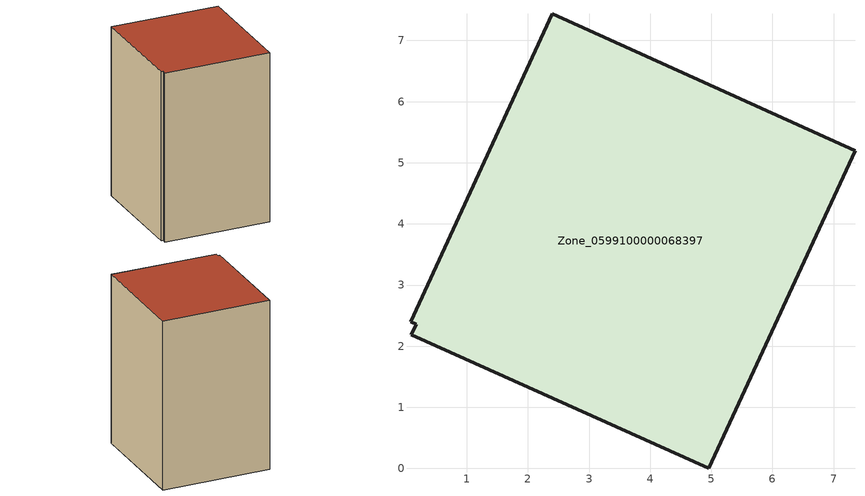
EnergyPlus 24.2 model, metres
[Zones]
Zone_0599100000068397
 floor ground (C_G): 0.17,2.36 0.08,2.4 2.4,7.44 7.35,5.2 4.96,0 0.09,2.19 z0
 wall outside (C_F): 4.96,0 7.35,5.2 2.4,7.44 0.08,2.4 0.17,2.36 0.09,2.19 4.96,0 z0:8.57
 roof outside (C_R): 0.17,2.36 0.09,2.19 4.96,0 7.35,5.2 2.4,7.44 0.08,2.4 z8.57
[BUILDING]
Pand.0599100000068397: North Axis=0; Terrain=City; Loads Convergence Tolerance Value=0.04; Temperature Convergence Tolerance Value=0.4; Solar Distribution=FullExterior; Maximum Number of Warmup Days=25; Minimum Number of Warmup Days=1
[Site:Location]
Rotterdam.The.Hague.AP_ZH_NLD Design_Conditions: Latitude=51.96; Longitude=4.45; Time Zone=1; Elevation=-4.5
[SITE:GROUNDTEMPERATURE:BUILDINGSURFACE]
18, 18, 18, 18, 18, 18, 18, 18, 18, 18, 18, 18
[MATERIAL] Thermal Absorptance=0.9; Solar Absorptance=0.7; Visible Absorptance=0.7
Name | Roughness | Thickness | Conductivity | Density | Specific Heat
G.TC.1946 | MediumSmooth | 0.15 | 1 | 540 | 1210
F.TC.1946 | Rough | 0.3 | 0.857143 | 1920 | 840
R.TC.1946 | MediumRough | 0.2 | 0.909091 | 1500 | 1000
[CONSTRUCTION]
C_G: G.TC.1946
C_F: F.TC.1946
C_R: R.TC.1946
[ZONE]
Zone_0599100000068397: Type=1; Multiplier=1; Ceiling Height=Autocalculate; Volume=Autocalculate; Floor Area=autocalculate; Part of Total Floor Area=Yes
[ZONEINFILTRATION:DESIGNFLOWRATE]
Infil_Zone_0599100000068397: Zone or ZoneList or Space or SpaceList=Zone_0599100000068397; Schedule=AlwaysOn; Design Flow Rate Calculation Method=Flow/Area; Flow Rate per Floor Area=0.003; Constant Term Coefficient=1; Temperature Term Coefficient=0; Velocity Term Coefficient=0; Velocity Squared Term Coefficient=0
[HVACTEMPLATE:ZONE:IDEALLOADSAIRSYSTEM]
Zone_0599100000068397: Maximum Heating Supply Air Temperature=50; Minimum Cooling Supply Air Temperature=13; Maximum Heating Supply Air Humidity Ratio=0.0156; Minimum Cooling Supply Air Humidity Ratio=0.0077; Heating Limit=NoLimit; Cooling Limit=NoLimit; Dehumidification Control Type=ConstantSensibleHeatRatio; Cooling Sensible Heat Ratio=0.7; Dehumidification Setpoint=60; Humidification Control Type=None; Humidification Setpoint=30; Outdoor Air Method=None; Outdoor Air Flow Rate per Person=0.00944; Outdoor Air Flow Rate per Zone Floor Area=0; Outdoor Air Flow Rate per Zone=0; Demand Controlled Ventilation Type=None; Outdoor Air Economizer Type=NoEconomizer; Heat Recovery Type=None; Sensible Heat Recovery Effectiveness=0.7; Latent Heat Recovery Effectiveness=0.65
[ZONECONTROL:THERMOSTAT]
ThermostatControl_Zone_0599100000068397: Zone or ZoneList=Zone_0599100000068397; Control Type Schedule=DualSetpointControlType; Control 1=Thermostat_Zone_0599100000068397; Temperature Difference Between Cutout And Setpoint=0
[THERMOSTATSETPOINT:DUALSETPOINT]
Thermostat_Zone_0599100000068397: Heating Setpoint Temperature Schedule=HeatingSetpoint_Zone_0599100000068397; Cooling Setpoint Temperature Schedule=CoolingSetpoint_Zone_0599100000068397
[SCHEDULE:COMPACT]
HeatingSetpoint_Zone_0599100000068397: Through: 12/31, For: AllDays, Until: 24:00, 21
CoolingSetpoint_Zone_0599100000068397: Through: 12/31, For: AllDays, Until: 24:00, 24
DualSetpointControlType: Through: 12/31, For: AllDays, Until: 24:00, 4
AlwaysOn: Through: 12/31, For: AllDays, Until: 24:00, 1
